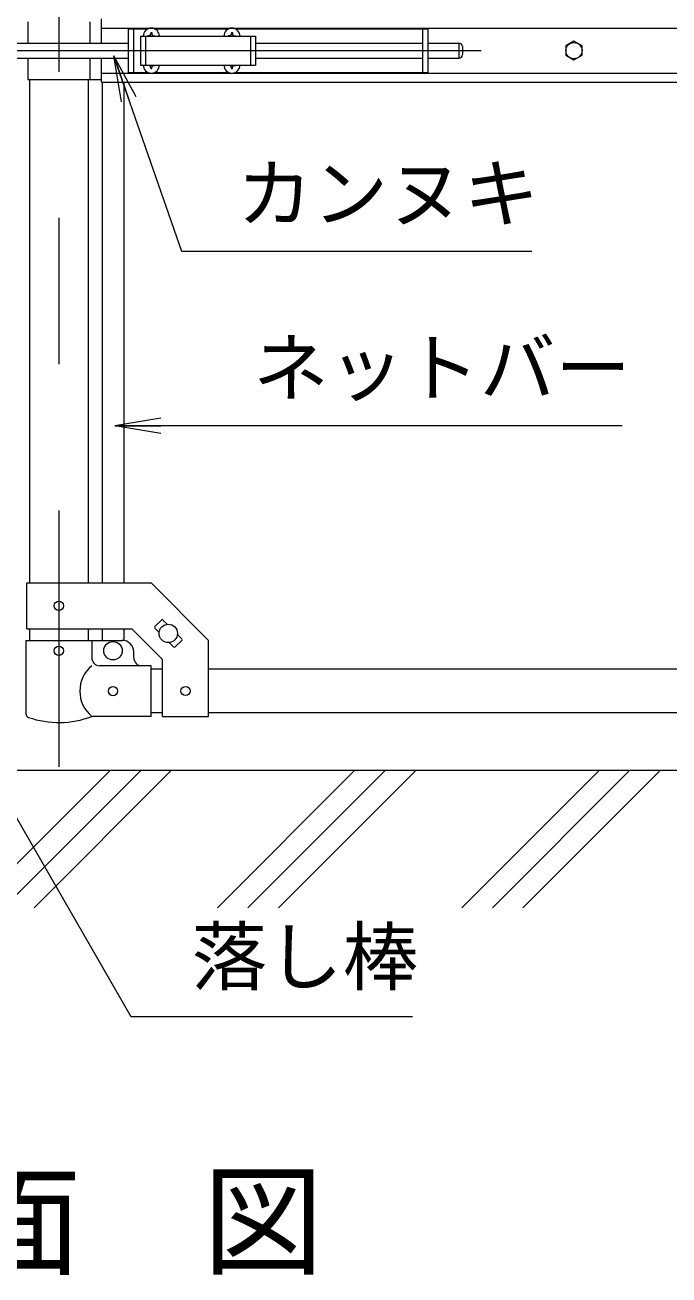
# Model space of a CAD drawing. Units: millimetres, scale not verified. Extents: x -4200 to 4200, y -2970 to 2970.
# Drawn here: x 1243 to 1802, y -477 to 609 of the extents above; entities that cross this region are included whole.
import ezdxf
from ezdxf.enums import TextEntityAlignment as Align

# ---------------------------------------------------------------- set-up
doc = ezdxf.new("R2010")
doc.units = ezdxf.units.MM
doc.header["$LTSCALE"] = 20
doc.linetypes.add('DASHED', pattern=[7.5, 6, -1.5])
doc.linetypes.add('USER1', pattern=[50.8, 31.75, -6.35, 6.35, -6.35])
doc.layers.add('0-0_D-TTL-TXT', color=7, linetype='Continuous')
for name, color, linetype, lineweight in [('0-1_D-BMK', 2, 'USER1', 13), ('0-2_D-STR1', 1, 'Continuous', 18), ('0-3_D-STR3', 3, 'Continuous', 13), ('0-5_0', 3, 'Continuous', 18), ('0-6_D-STR-TXT', 7, 'Continuous', 9), ('0-9_D-BGD', 7, 'Continuous', 9)]:
    doc.layers.add(name, color=color, linetype=linetype, lineweight=lineweight)
doc.styles.add('ＭＳ ゴシック', font='')
doc.styles.get('ＭＳ ゴシック').set_extended_font_data('MS Gothic')

# ---------------------------------------------------------------- blocks, each defined once
blk = doc.blocks.new('_Open')
at = {"layer": '0-5_0', "color": 7, "lineweight": 9}
blk.add_line((-20, 3.33), (0, 0), dxfattribs=at)
blk.add_lwpolyline([(-20, -3.33), (0, 0), (-20, 0)], dxfattribs=at)

msp = doc.modelspace()

# ---------------------------------------------------------------- linework, layer by layer
at = {"layer": '0-1_D-BMK'}
for p, q in [((1272.39, 1203.1), (1272.39, -35.29)), ((1014.52, 586.37), (1638.97, 586.37))]:
    msp.add_line(p, q, dxfattribs=at)
at = {"layer": '0-2_D-STR1'}
for p, q in [((1246.99, 561.37), (1246.99, 124.42)), ((1297.79, 561.37), (1297.79, 124.42)), ((1246.99, 84.42), (1246.99, 74.37)), ((1297.79, 84.42), (1297.79, 74.37)), ((1362.39, 49.37), (1352.39, 49.37)), ((2036.59, 49.37), (1402.39, 49.37)), ((1362.39, 11.37), (1352.39, 11.37)), ((2036.59, 11.37), (1402.39, 11.37))]:
    msp.add_line(p, q, dxfattribs=at)
at = {"layer": '0-3_D-STR3'}
for p, q in [((1245.39, 611.37), (1245.39, 592.87)), ((1299.39, 611.37), (1299.39, 592.87)), ((1309.49, 592.87), (1309.49, 613.87)), ((1309.49, 605.87), (2129.49, 605.87)), ((1332.64, 605.37), (1332.64, 567.37)), ((1332.64, 605.37), (1350.04, 605.37)), ((1337.14, 605.37), (1337.14, 567.37)), ((1343.14, 598.87), (1343.14, 573.87)), ((1343.14, 598.87), (1443.14, 598.87)), ((1350.79, 599.28), (1349.49, 599.26)), ((1349.49, 599.26), (1349.49, 598.87)), ((1352.25, 602.02), (1352.22, 600.72)), ((1352.25, 602.02), (1353.04, 602.02)), ((1353.04, 602.02), (1353.06, 600.72)), ((1355.24, 605.37), (1420.04, 605.37)), ((1420.79, 599.28), (1419.49, 599.26)), ((1419.49, 599.26), (1419.49, 598.87)), ((1422.25, 602.02), (1422.22, 600.72)), ((1422.25, 602.02), (1423.04, 602.02)), ((1423.04, 602.02), (1423.06, 600.72)), ((1424.49, 599.28), (1425.79, 599.26)), ((1425.24, 605.37), (1592.64, 605.37)), ((1425.79, 599.26), (1425.79, 598.87)), ((1443.14, 598.87), (1443.14, 573.87)), ((1588.14, 605.37), (1588.14, 567.37)), ((1592.64, 605.37), (1592.64, 567.37)), ((1151.84, 592.87), (1332.64, 592.87)), ((1443.14, 592.87), (1588.14, 592.87)), ((1592.64, 592.87), (1619.64, 592.87)), ((1619.64, 592.87), (1619.64, 579.87)), ((1622.64, 589.87), (1622.64, 582.87)), ((1151.84, 579.87), (1332.64, 579.87)), ((1245.39, 579.87), (1245.39, 561.37)), ((1299.39, 579.87), (1299.39, 561.37)), ((1309.49, 558.87), (1309.49, 579.87)), ((1443.14, 579.87), (1588.14, 579.87)), ((1592.64, 579.87), (1619.64, 579.87)), ((1309.49, 566.87), (2129.49, 566.87)), ((1332.64, 567.37), (1350.04, 567.37)), ((1343.14, 573.87), (1443.14, 573.87)), ((1349.49, 573.47), (1349.49, 573.87)), ((1350.79, 573.45), (1349.49, 573.47)), ((1352.25, 570.72), (1352.22, 572.01)), ((1352.25, 570.72), (1353.04, 570.72)), ((1353.04, 570.72), (1353.06, 572.01)), ((1354.49, 573.45), (1355.79, 573.47)), ((1355.24, 567.37), (1420.04, 567.37)), ((1355.79, 573.47), (1355.79, 573.87)), ((1419.49, 573.47), (1419.49, 573.87)), ((1420.79, 573.45), (1419.49, 573.47)), ((1422.25, 570.72), (1422.22, 572.01)), ((1422.25, 570.72), (1423.04, 570.72)), ((1423.04, 570.72), (1423.06, 572.01)), ((1424.49, 573.45), (1425.79, 573.47)), ((1425.24, 567.37), (1592.64, 567.37)), ((1425.79, 573.47), (1425.79, 573.87)), ((1245.39, 561.37), (1309.49, 561.37)), ((1309.49, 558.87), (2129.49, 558.87)), ((1309.89, 558.87), (1309.89, 124.42)), ((1328.89, 558.87), (1328.89, 124.42)), ((1244.69, 84.42), (1244.69, 124.42)), ((1355.72, 86.43), (1361.38, 92.08)), ((1362.79, 92.08), (1366.51, 88.37)), ((1244.69, 84.42), (1335.82, 84.42)), ((1309.89, 84.42), (1309.89, 74.37)), ((1328.89, 84.42), (1328.89, 74.37)), ((1335.82, 84.42), (1362.39, 57.85)), ((1355.72, 85.01), (1359.44, 81.3)), ((1375.34, 79.54), (1379.06, 75.82)), ((1243.84, 74.37), (1300.94, 74.37)), ((1243.84, 74.37), (1243.84, 10.67)), ((1300.94, 74.37), (1300.94, 59.37)), ((1300.94, 74.37), (1327.39, 74.37)), ((1368.27, 72.47), (1371.99, 68.75)), ((1373.4, 68.75), (1379.06, 74.41)), ((1402.39, 8.17), (1402.39, 74.42)), ((1337.39, 59.37), (1337.39, 64.37)), ((1362.39, 8.17), (1362.39, 57.85)), ((1352.39, 52.37), (1307.94, 52.37)), ((1352.39, 8.37), (1352.39, 52.37)), ((1352.39, 8.37), (1300.94, 8.37)), ((1362.39, 8.17), (1402.39, 8.17))]:
    msp.add_line(p, q, dxfattribs=at)
at = {"layer": '0-3_D-STR3', "linetype": 'DASHED'}
for p, q in [((1347.64, 598.87), (1347.64, 573.87)), ((1438.64, 598.87), (1438.64, 573.87))]:
    msp.add_line(p, q, dxfattribs=at)
at = {"layer": '0-3_D-STR3'}
for points in [[(1354.49, 599.28), (1355.79, 599.26), (1355.79, 598.87)], [(1244.69, 124.42), (1352.39, 124.42), (1402.39, 74.42)]]:
    msp.add_lwpolyline(points, dxfattribs=at)
msp.add_lwpolyline([(1719.49, 594.47), (1712.48, 590.42), (1712.48, 582.32), (1719.49, 578.27), (1726.51, 582.32), (1726.51, 590.42)], close=True, dxfattribs=at)
for centre, radius in [((1719.49, 586.37), 7.03), ((1272.39, 104.42), 4), ((1367.39, 80.42), 8), ((1272.39, 65.37), 4), ((1319.39, 65.37), 8), ((1319.39, 30.37), 4), ((1382.39, 30.42), 4)]:
    msp.add_circle(centre, radius, dxfattribs=at)
for centre, radius, start, end in [((1352.64, 598.87), 7, 0, 180), ((1350.74, 600.77), 1.49, 270, 0), ((1354.55, 600.77), 1.49, 180, 270), ((1422.64, 598.87), 7, 0, 180), ((1420.74, 600.77), 1.49, 270, 0), ((1424.55, 600.77), 1.49, 180, 270), ((1619.64, 589.87), 3, 0, 90), ((1619.64, 582.87), 3, 270, 0), ((1352.64, 573.87), 7, 180, 0), ((1350.74, 571.96), 1.49, 0, 90), ((1354.55, 571.96), 1.49, 90, 180), ((1422.64, 573.87), 7, 180, 0), ((1420.74, 571.96), 1.49, 0, 90), ((1424.55, 571.96), 1.49, 90, 180), ((1362.09, 91.38), 1, 45, 135), ((1356.43, 85.72), 1, 135, 225), ((1327.39, 64.37), 10, 0, 90), ((1372.69, 69.46), 1, 225, 315), ((1378.35, 75.11), 1, 315, 45), ((1307.94, 59.37), 7, 180, 270), ((1344.39, 59.37), 7, 180, 270), ((1319.14, 30.37), 28.55, 129.59418, 230.40582), ((1247.14, 10.67), 3.3, 180, 250.77949), ((1272.39, 83.1), 80, 250.77949, 290.9084)]:
    msp.add_arc(centre, radius, start, end, dxfattribs=at)
at = {"layer": '0-6_D-STR-TXT'}
msp.add_line((1761.49, 260.69), (1322.9, 260.69), dxfattribs=at)
for points in [[(1683.01, 411.92), (1379.04, 411.92), (1320.69, 579.95)], [(1579.42, -252.31), (1335.09, -252.31), (1216.78, -47.38)]]:
    msp.add_lwpolyline(points, dxfattribs=at)
at = {"layer": '0-9_D-BGD'}
for p, q in [((2591.99, -38.63), (-108.01, -38.63)), ((1224.44, -157.69), (1343.5, -38.63)), ((1229.86, -125.76), (1316.99, -38.63)), ((1250.96, -157.69), (1370.02, -38.63)), ((1410.06, -157.69), (1529.12, -38.63)), ((1436.57, -157.69), (1555.64, -38.63)), ((1463.09, -157.69), (1582.15, -38.63)), ((1622.19, -157.69), (1741.25, -38.63)), ((1648.71, -157.69), (1767.77, -38.63)), ((1675.22, -157.69), (1794.28, -38.63))]:
    msp.add_line(p, q, dxfattribs=at)

# ---------------------------------------------------------------- block references
at = {"layer": '0-6_D-STR-TXT', "xscale": 2, "yscale": 2}
for p, rotation in [((1320.03, 581.84), 109.15293), ((1320.9, 260.69), 180)]:
    msp.add_blockref('_Open', p, dxfattribs=dict(at, rotation=rotation))

# ---------------------------------------------------------------- texts
at = {"layer": '0-0_D-TTL-TXT', "style": 'ＭＳ ゴシック'}
msp.add_text('正\u3000面\u3000図', height=76.98, dxfattribs=at).set_placement((977.25, -491.23), align=Align.BOTTOM_LEFT)
at = {"layer": '0-6_D-STR-TXT', "style": 'ＭＳ ゴシック'}
for s, p in [('カンヌキ', (1426.92, 424)), ('ネットバー', (1440.93, 272.64)), ('落し棒', (1387.54, -238.58))]:
    msp.add_text(s, height=48.09, dxfattribs=at).set_placement(p, align=Align.BOTTOM_LEFT)

doc.saveas('drawing.dxf')
